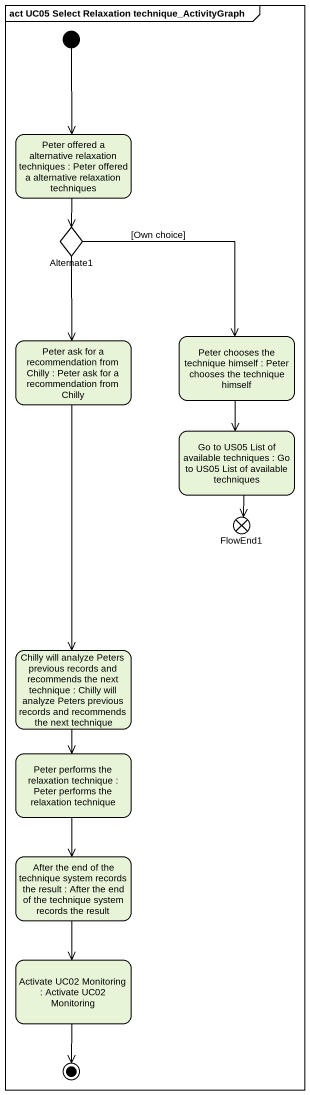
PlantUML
@startuml
mainframe act UC05 Select Relaxation technique_ActivityGraph
hide empty description
state "Peter offered a alternative relaxation techniques : Peter offered a alternative relaxation techniques" as Peter_offered_a_alternative
state Alternate1 <<choice>>
state "Peter ask for a recommendation from Chilly : Peter ask for a recommendation from Chilly" as Peter_ask_for_a
state "Peter chooses the technique himself : Peter chooses the technique himself" as Peter_chooses_the_technique
state "Go to US05 List of available techniques : Go to US05 List of available techniques" as Go_to_US05_List_of
state FlowEnd1 <<end>>
state "Chilly will analyze Peters previous records and recommends the next technique : Chilly will analyze Peters previous records and recommends the next technique" as Chilly_will_analyze_Peters
state "Peter performs the relaxation technique : Peter performs the relaxation technique" as Peter_performs_the
state "After the end of the technique system records the result : After the end of the technique system records the result" as After_the_end_of_the
state "Activate UC02 Monitoring : Activate UC02 Monitoring" as Activate_UC02_Monitoring
[*] --> Peter_offered_a_alternative
Peter_offered_a_alternative --> Alternate1
Alternate1 --> Peter_ask_for_a
Alternate1 --> Peter_chooses_the_technique : [Own choice]
Peter_ask_for_a --> Chilly_will_analyze_Peters
Peter_chooses_the_technique --> Go_to_US05_List_of
Go_to_US05_List_of --> FlowEnd1
Chilly_will_analyze_Peters --> Peter_performs_the
Peter_performs_the --> After_the_end_of_the
After_the_end_of_the --> Activate_UC02_Monitoring
Activate_UC02_Monitoring --> [*]
@enduml
